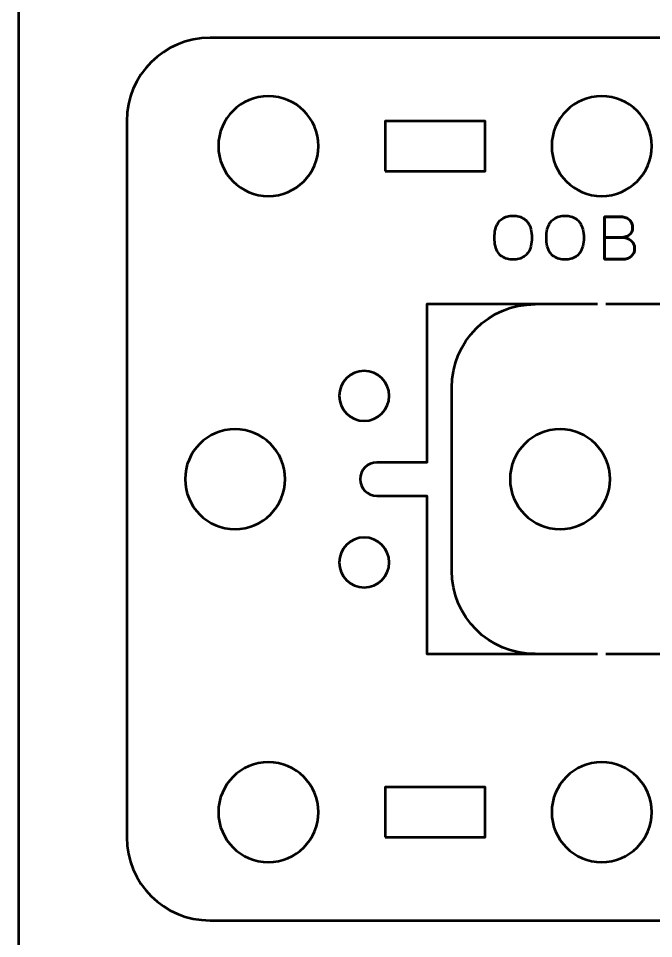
# Model space of a CAD drawing. Header units: centimetres. Extents: x -21 to 0, y -29.7 to 0.
# Drawn here: x -21 to -17.19, y -24.31 to -18.78 of the extents above; entities that cross this region are included whole.
import ezdxf

# ---------------------------------------------------------------- set-up
doc = ezdxf.new("R2010")
doc.units = ezdxf.units.CM
doc.header["$MEASUREMENT"] = 0
doc.layers.add('Layer 1', color=7, linetype='Continuous')

msp = doc.modelspace()

# ---------------------------------------------------------------- linework, layer by layer
at = {"layer": 'Layer 1', "color": 22, "lineweight": 53}
msp.add_open_spline([(-21.00003, -29.19995), (-21.00003, -29.19995), (-21.00003, -0.49992), (-21.00003, -0.49992), (-21.00003, -0.49992), (-21.00003, -0.22295), (-20.77694, 0.00004), (-20.49994, 0.00004), (-20.49994, 0.00004), (-20.49994, 0.00004), (-0.50008, 0.00004), (-0.50008, 0.00004), (-0.50008, 0.00004), (-0.22294, 0.00004), (0.00002, -0.22295), (0.00002, -0.49992), (0.00002, -0.49992), (0.00002, -0.49992), (0.00002, -29.19995), (0.00002, -29.19995), (0.00002, -29.19995), (0.00002, -29.47695), (-0.22294, -29.70004), (-0.50008, -29.70004), (-0.50008, -29.70004), (-0.50008, -29.70004), (-20.49994, -29.70004), (-20.49994, -29.70004), (-20.49994, -29.70004), (-20.77694, -29.70004), (-21.00003, -29.47695), (-21.00003, -29.19995)], degree=3, knots=[0, 0, 0, 0, 0.125, 0.125, 0.125, 0.125, 0.25, 0.25, 0.25, 0.25, 0.375, 0.375, 0.375, 0.375, 0.5, 0.5, 0.5, 0.5, 0.625, 0.625, 0.625, 0.625, 0.75, 0.75, 0.75, 0.75, 0.875, 0.875, 0.875, 0.875, 1, 1, 1, 1], dxfattribs=at)
at = {"layer": 'Layer 1', "color": 2, "lineweight": 53}
msp.add_open_spline([(-13.1501, -18.89998), (-12.8731, -18.89998), (-12.65, -19.12307), (-12.65, -19.40007), (-12.65, -19.40007), (-12.65, -19.40007), (-12.65, -23.69993), (-12.65, -23.69993), (-12.65, -23.69993), (-12.65, -23.97706), (-12.8731, -24.20002), (-13.1501, -24.20002), (-13.1501, -24.20002), (-15.91669, -24.20002), (-17.08331, -24.20002), (-19.8499, -24.20002), (-19.8499, -24.20002), (-20.1269, -24.20002), (-20.35, -23.97693), (-20.35, -23.69993), (-20.35, -23.69993), (-20.35, -23.69993), (-20.35, -19.40007), (-20.35, -19.40007), (-20.35, -19.40007), (-20.35, -19.12294), (-20.1269, -18.89998), (-19.8499, -18.89998), (-19.8499, -18.89998), (-17.08331, -18.89998), (-15.91669, -18.89998), (-13.1501, -18.89998)], degree=3, knots=[0, 0, 0, 0, 0.125, 0.125, 0.125, 0.125, 0.25, 0.25, 0.25, 0.25, 0.375, 0.375, 0.375, 0.375, 0.5, 0.5, 0.5, 0.5, 0.625, 0.625, 0.625, 0.625, 0.75, 0.75, 0.75, 0.75, 0.875, 0.875, 0.875, 0.875, 1, 1, 1, 1], dxfattribs=at)
at = {"layer": 'Layer 1', "lineweight": 53}
for points in [[(-19.49997, -19.25001), (-19.3342, -19.25001), (-19.19997, -19.38433), (-19.19997, -19.55), (-19.19997, -19.55), (-19.19997, -19.71563), (-19.3342, -19.85), (-19.49997, -19.85), (-19.49997, -19.85), (-19.66563, -19.85), (-19.79997, -19.71563), (-19.79997, -19.55), (-19.79997, -19.55), (-19.79997, -19.38433), (-19.66563, -19.25001), (-19.49997, -19.25001)], [(-17.49991, -19.25001), (-17.33428, -19.25001), (-17.1999, -19.38433), (-17.1999, -19.55), (-17.1999, -19.55), (-17.1999, -19.71563), (-17.33428, -19.85), (-17.49991, -19.85), (-17.49991, -19.85), (-17.66568, -19.85), (-17.79991, -19.71563), (-17.79991, -19.55), (-17.79991, -19.55), (-17.79991, -19.38433), (-17.66568, -19.25001), (-17.49991, -19.25001)], [(-18.79995, -19.70007), (-18.79995, -19.70007), (-18.79995, -19.40007), (-18.79995, -19.40007), (-18.79995, -19.40007), (-18.79995, -19.40007), (-18.19996, -19.40007), (-18.19996, -19.40007), (-18.19996, -19.40007), (-18.19996, -19.40007), (-18.19996, -19.70007), (-18.19996, -19.70007), (-18.19996, -19.70007), (-18.19996, -19.70007), (-18.79995, -19.70007), (-18.79995, -19.70007)], [(-19.69997, -21.25001), (-19.5342, -21.25001), (-19.39997, -21.38433), (-19.39997, -21.55), (-19.39997, -21.55), (-19.39997, -21.71563), (-19.5342, -21.85), (-19.69997, -21.85), (-19.69997, -21.85), (-19.86563, -21.85), (-19.99997, -21.71563), (-19.99997, -21.55), (-19.99997, -21.55), (-19.99997, -21.38433), (-19.86563, -21.25001), (-19.69997, -21.25001)], [(-19.49997, -23.24999), (-19.3342, -23.24999), (-19.19997, -23.38422), (-19.19997, -23.55), (-19.19997, -23.55), (-19.19997, -23.71566), (-19.3342, -23.85), (-19.49997, -23.85), (-19.49997, -23.85), (-19.66563, -23.85), (-19.79997, -23.71566), (-19.79997, -23.55), (-19.79997, -23.55), (-19.79997, -23.38422), (-19.66563, -23.24999), (-19.49997, -23.24999)], [(-17.49991, -23.24999), (-17.33428, -23.24999), (-17.1999, -23.38422), (-17.1999, -23.55), (-17.1999, -23.55), (-17.1999, -23.71566), (-17.33428, -23.85), (-17.49991, -23.85), (-17.49991, -23.85), (-17.66568, -23.85), (-17.79991, -23.71566), (-17.79991, -23.55), (-17.79991, -23.55), (-17.79991, -23.38422), (-17.66568, -23.24999), (-17.49991, -23.24999)], [(-18.79995, -23.69993), (-18.79995, -23.69993), (-18.79995, -23.39992), (-18.79995, -23.39992), (-18.79995, -23.39992), (-18.79995, -23.39992), (-18.19996, -23.39992), (-18.19996, -23.39992), (-18.19996, -23.39992), (-18.19996, -23.39992), (-18.19996, -23.69993), (-18.19996, -23.69993), (-18.19996, -23.69993), (-18.19996, -23.69993), (-18.79995, -23.69993), (-18.79995, -23.69993)]]:
    msp.add_open_spline(points, degree=3, knots=[0, 0, 0, 0, 0.25, 0.25, 0.25, 0.25, 0.5, 0.5, 0.5, 0.5, 0.75, 0.75, 0.75, 0.75, 1, 1, 1, 1], dxfattribs=at)
at = {"layer": 'Layer 1', "color": 30, "lineweight": 53}
for points, knots in [([(-18.03142, -20.2316), (-18.01901, -20.23166), (-18.00725, -20.23019), (-17.99602, -20.2273), (-17.99602, -20.2273), (-17.98485, -20.22436), (-17.97462, -20.21978), (-17.96527, -20.21343), (-17.96527, -20.21343), (-17.95592, -20.20714), (-17.94781, -20.19885), (-17.94093, -20.18862), (-17.94093, -20.18862), (-17.93405, -20.17839), (-17.92876, -20.16598), (-17.92499, -20.1514), (-17.92499, -20.1514), (-17.92117, -20.13682), (-17.91929, -20.11982), (-17.91923, -20.10036), (-17.91923, -20.10036), (-17.91929, -20.0809), (-17.92117, -20.06391), (-17.92499, -20.04927), (-17.92499, -20.04927), (-17.92876, -20.03463), (-17.93405, -20.02216), (-17.94093, -20.01187), (-17.94093, -20.01187), (-17.94781, -20.00158), (-17.95592, -19.99323), (-17.96527, -19.98683), (-17.96527, -19.98683), (-17.97462, -19.98042), (-17.98485, -19.97577), (-17.99602, -19.97277), (-17.99602, -19.97277), (-18.00725, -19.96983), (-18.01901, -19.96836), (-18.03142, -19.96842), (-18.03142, -19.96842), (-18.04382, -19.96836), (-18.05558, -19.96983), (-18.06681, -19.97277), (-18.06681, -19.97277), (-18.07798, -19.97577), (-18.08821, -19.98042), (-18.09756, -19.98683), (-18.09756, -19.98683), (-18.10691, -19.99323), (-18.11502, -20.00158), (-18.1219, -20.01187), (-18.1219, -20.01187), (-18.12878, -20.02216), (-18.13407, -20.03463), (-18.13784, -20.04927), (-18.13784, -20.04927), (-18.14166, -20.06391), (-18.14354, -20.0809), (-18.1436, -20.10036), (-18.1436, -20.10036), (-18.14354, -20.11982), (-18.14166, -20.13682), (-18.13784, -20.1514), (-18.13784, -20.1514), (-18.13407, -20.16598), (-18.12878, -20.17839), (-18.1219, -20.18862), (-18.1219, -20.18862), (-18.11502, -20.19885), (-18.10691, -20.20714), (-18.09756, -20.21343), (-18.09756, -20.21343), (-18.08821, -20.21978), (-18.07798, -20.22436), (-18.06681, -20.2273), (-18.06681, -20.2273), (-18.05558, -20.23019), (-18.04382, -20.23166), (-18.03142, -20.2316)], [0, 0, 0, 0, 0.05, 0.05, 0.05, 0.05, 0.1, 0.1, 0.1, 0.1, 0.15, 0.15, 0.15, 0.15, 0.2, 0.2, 0.2, 0.2, 0.25, 0.25, 0.25, 0.25, 0.3, 0.3, 0.3, 0.3, 0.35, 0.35, 0.35, 0.35, 0.4, 0.4, 0.4, 0.4, 0.45, 0.45, 0.45, 0.45, 0.5, 0.5, 0.5, 0.5, 0.55, 0.55, 0.55, 0.55, 0.6, 0.6, 0.6, 0.6, 0.65, 0.65, 0.65, 0.65, 0.7, 0.7, 0.7, 0.7, 0.75, 0.75, 0.75, 0.75, 0.8, 0.8, 0.8, 0.8, 0.85, 0.85, 0.85, 0.85, 0.9, 0.9, 0.9, 0.9, 0.95, 0.95, 0.95, 0.95, 1, 1, 1, 1]), ([(-18.03142, -20.2316), (-18.01901, -20.23166), (-18.00725, -20.23019), (-17.99602, -20.2273), (-17.99602, -20.2273), (-17.98485, -20.22436), (-17.97462, -20.21978), (-17.96527, -20.21343), (-17.96527, -20.21343), (-17.95592, -20.20714), (-17.94781, -20.19885), (-17.94093, -20.18862), (-17.94093, -20.18862), (-17.93405, -20.17839), (-17.92876, -20.16598), (-17.92499, -20.1514), (-17.92499, -20.1514), (-17.92117, -20.13682), (-17.91929, -20.11982), (-17.91923, -20.10036), (-17.91923, -20.10036), (-17.91929, -20.0809), (-17.92117, -20.06391), (-17.92499, -20.04927), (-17.92499, -20.04927), (-17.92876, -20.03463), (-17.93405, -20.02216), (-17.94093, -20.01187), (-17.94093, -20.01187), (-17.94781, -20.00158), (-17.95592, -19.99323), (-17.96527, -19.98683), (-17.96527, -19.98683), (-17.97462, -19.98042), (-17.98485, -19.97577), (-17.99602, -19.97277), (-17.99602, -19.97277), (-18.00725, -19.96983), (-18.01901, -19.96836), (-18.03142, -19.96842), (-18.03142, -19.96842), (-18.04382, -19.96836), (-18.05558, -19.96983), (-18.06681, -19.97277), (-18.06681, -19.97277), (-18.07798, -19.97577), (-18.08821, -19.98042), (-18.09756, -19.98683), (-18.09756, -19.98683), (-18.10691, -19.99323), (-18.11502, -20.00158), (-18.1219, -20.01187), (-18.1219, -20.01187), (-18.12878, -20.02216), (-18.13407, -20.03463), (-18.13784, -20.04927), (-18.13784, -20.04927), (-18.14166, -20.06391), (-18.14354, -20.0809), (-18.1436, -20.10036), (-18.1436, -20.10036), (-18.14354, -20.11982), (-18.14166, -20.13682), (-18.13784, -20.1514), (-18.13784, -20.1514), (-18.13407, -20.16598), (-18.12878, -20.17839), (-18.1219, -20.18862), (-18.1219, -20.18862), (-18.11502, -20.19885), (-18.10691, -20.20714), (-18.09756, -20.21343), (-18.09756, -20.21343), (-18.08821, -20.21978), (-18.07798, -20.22436), (-18.06681, -20.2273), (-18.06681, -20.2273), (-18.05558, -20.23019), (-18.04382, -20.23166), (-18.03142, -20.2316)], [0, 0, 0, 0, 0.05, 0.05, 0.05, 0.05, 0.1, 0.1, 0.1, 0.1, 0.15, 0.15, 0.15, 0.15, 0.2, 0.2, 0.2, 0.2, 0.25, 0.25, 0.25, 0.25, 0.3, 0.3, 0.3, 0.3, 0.35, 0.35, 0.35, 0.35, 0.4, 0.4, 0.4, 0.4, 0.45, 0.45, 0.45, 0.45, 0.5, 0.5, 0.5, 0.5, 0.55, 0.55, 0.55, 0.55, 0.6, 0.6, 0.6, 0.6, 0.65, 0.65, 0.65, 0.65, 0.7, 0.7, 0.7, 0.7, 0.75, 0.75, 0.75, 0.75, 0.8, 0.8, 0.8, 0.8, 0.85, 0.85, 0.85, 0.85, 0.9, 0.9, 0.9, 0.9, 0.95, 0.95, 0.95, 0.95, 1, 1, 1, 1]), ([(-17.71992, -20.2316), (-17.70751, -20.23166), (-17.69575, -20.23019), (-17.68452, -20.2273), (-17.68452, -20.2273), (-17.67335, -20.22436), (-17.66312, -20.21978), (-17.65377, -20.21343), (-17.65377, -20.21343), (-17.64442, -20.20714), (-17.63631, -20.19885), (-17.62943, -20.18862), (-17.62943, -20.18862), (-17.62255, -20.17839), (-17.61726, -20.16598), (-17.61349, -20.1514), (-17.61349, -20.1514), (-17.60967, -20.13682), (-17.60779, -20.11982), (-17.60773, -20.10036), (-17.60773, -20.10036), (-17.60779, -20.0809), (-17.60967, -20.06391), (-17.61349, -20.04927), (-17.61349, -20.04927), (-17.61726, -20.03463), (-17.62255, -20.02216), (-17.62943, -20.01187), (-17.62943, -20.01187), (-17.63631, -20.00158), (-17.64442, -19.99323), (-17.65377, -19.98683), (-17.65377, -19.98683), (-17.66312, -19.98042), (-17.67335, -19.97577), (-17.68452, -19.97277), (-17.68452, -19.97277), (-17.69575, -19.96983), (-17.70751, -19.96836), (-17.71992, -19.96842), (-17.71992, -19.96842), (-17.73232, -19.96836), (-17.74408, -19.96983), (-17.75531, -19.97277), (-17.75531, -19.97277), (-17.76648, -19.97577), (-17.77671, -19.98042), (-17.78606, -19.98683), (-17.78606, -19.98683), (-17.79541, -19.99323), (-17.80352, -20.00158), (-17.8104, -20.01187), (-17.8104, -20.01187), (-17.81728, -20.02216), (-17.82257, -20.03463), (-17.82634, -20.04927), (-17.82634, -20.04927), (-17.83016, -20.06391), (-17.83204, -20.0809), (-17.8321, -20.10036), (-17.8321, -20.10036), (-17.83204, -20.11982), (-17.83016, -20.13682), (-17.82634, -20.1514), (-17.82634, -20.1514), (-17.82257, -20.16598), (-17.81728, -20.17839), (-17.8104, -20.18862), (-17.8104, -20.18862), (-17.80352, -20.19885), (-17.79541, -20.20714), (-17.78606, -20.21343), (-17.78606, -20.21343), (-17.77671, -20.21978), (-17.76648, -20.22436), (-17.75531, -20.2273), (-17.75531, -20.2273), (-17.74408, -20.23019), (-17.73232, -20.23166), (-17.71992, -20.2316)], [0, 0, 0, 0, 0.05, 0.05, 0.05, 0.05, 0.1, 0.1, 0.1, 0.1, 0.15, 0.15, 0.15, 0.15, 0.2, 0.2, 0.2, 0.2, 0.25, 0.25, 0.25, 0.25, 0.3, 0.3, 0.3, 0.3, 0.35, 0.35, 0.35, 0.35, 0.4, 0.4, 0.4, 0.4, 0.45, 0.45, 0.45, 0.45, 0.5, 0.5, 0.5, 0.5, 0.55, 0.55, 0.55, 0.55, 0.6, 0.6, 0.6, 0.6, 0.65, 0.65, 0.65, 0.65, 0.7, 0.7, 0.7, 0.7, 0.75, 0.75, 0.75, 0.75, 0.8, 0.8, 0.8, 0.8, 0.85, 0.85, 0.85, 0.85, 0.9, 0.9, 0.9, 0.9, 0.95, 0.95, 0.95, 0.95, 1, 1, 1, 1]), ([(-17.71992, -20.2316), (-17.70751, -20.23166), (-17.69575, -20.23019), (-17.68452, -20.2273), (-17.68452, -20.2273), (-17.67335, -20.22436), (-17.66312, -20.21978), (-17.65377, -20.21343), (-17.65377, -20.21343), (-17.64442, -20.20714), (-17.63631, -20.19885), (-17.62943, -20.18862), (-17.62943, -20.18862), (-17.62255, -20.17839), (-17.61726, -20.16598), (-17.61349, -20.1514), (-17.61349, -20.1514), (-17.60967, -20.13682), (-17.60779, -20.11982), (-17.60773, -20.10036), (-17.60773, -20.10036), (-17.60779, -20.0809), (-17.60967, -20.06391), (-17.61349, -20.04927), (-17.61349, -20.04927), (-17.61726, -20.03463), (-17.62255, -20.02216), (-17.62943, -20.01187), (-17.62943, -20.01187), (-17.63631, -20.00158), (-17.64442, -19.99323), (-17.65377, -19.98683), (-17.65377, -19.98683), (-17.66312, -19.98042), (-17.67335, -19.97577), (-17.68452, -19.97277), (-17.68452, -19.97277), (-17.69575, -19.96983), (-17.70751, -19.96836), (-17.71992, -19.96842), (-17.71992, -19.96842), (-17.73232, -19.96836), (-17.74408, -19.96983), (-17.75531, -19.97277), (-17.75531, -19.97277), (-17.76648, -19.97577), (-17.77671, -19.98042), (-17.78606, -19.98683), (-17.78606, -19.98683), (-17.79541, -19.99323), (-17.80352, -20.00158), (-17.8104, -20.01187), (-17.8104, -20.01187), (-17.81728, -20.02216), (-17.82257, -20.03463), (-17.82634, -20.04927), (-17.82634, -20.04927), (-17.83016, -20.06391), (-17.83204, -20.0809), (-17.8321, -20.10036), (-17.8321, -20.10036), (-17.83204, -20.11982), (-17.83016, -20.13682), (-17.82634, -20.1514), (-17.82634, -20.1514), (-17.82257, -20.16598), (-17.81728, -20.17839), (-17.8104, -20.18862), (-17.8104, -20.18862), (-17.80352, -20.19885), (-17.79541, -20.20714), (-17.78606, -20.21343), (-17.78606, -20.21343), (-17.77671, -20.21978), (-17.76648, -20.22436), (-17.75531, -20.2273), (-17.75531, -20.2273), (-17.74408, -20.23019), (-17.73232, -20.23166), (-17.71992, -20.2316)], [0, 0, 0, 0, 0.05, 0.05, 0.05, 0.05, 0.1, 0.1, 0.1, 0.1, 0.15, 0.15, 0.15, 0.15, 0.2, 0.2, 0.2, 0.2, 0.25, 0.25, 0.25, 0.25, 0.3, 0.3, 0.3, 0.3, 0.35, 0.35, 0.35, 0.35, 0.4, 0.4, 0.4, 0.4, 0.45, 0.45, 0.45, 0.45, 0.5, 0.5, 0.5, 0.5, 0.55, 0.55, 0.55, 0.55, 0.6, 0.6, 0.6, 0.6, 0.65, 0.65, 0.65, 0.65, 0.7, 0.7, 0.7, 0.7, 0.75, 0.75, 0.75, 0.75, 0.8, 0.8, 0.8, 0.8, 0.85, 0.85, 0.85, 0.85, 0.9, 0.9, 0.9, 0.9, 0.95, 0.95, 0.95, 0.95, 1, 1, 1, 1]), ([(-17.4825, -20.0986), (-17.4825, -20.0986), (-17.38478, -20.0986), (-17.38478, -20.0986), (-17.38478, -20.0986), (-17.37208, -20.09854), (-17.36126, -20.09678), (-17.35215, -20.09331), (-17.35215, -20.09331), (-17.34309, -20.0899), (-17.33574, -20.08525), (-17.33004, -20.07943), (-17.33004, -20.07943), (-17.32434, -20.07361), (-17.32022, -20.06702), (-17.31763, -20.05973), (-17.31763, -20.05973), (-17.31511, -20.0525), (-17.31393, -20.04498), (-17.31422, -20.03721), (-17.31422, -20.03721), (-17.31458, -20.02945), (-17.31622, -20.02193), (-17.31916, -20.01458), (-17.31916, -20.01458), (-17.32204, -20.00723), (-17.32639, -20.00058), (-17.3321, -19.99465), (-17.3321, -19.99465), (-17.3378, -19.98871), (-17.34492, -19.984), (-17.35356, -19.98053), (-17.35356, -19.98053), (-17.3622, -19.97701), (-17.37237, -19.97518), (-17.38407, -19.97513), (-17.38407, -19.97513), (-17.38407, -19.97513), (-17.4825, -19.97513), (-17.4825, -19.97513), (-17.4825, -19.97513), (-17.4825, -19.97513), (-17.4825, -20.22948), (-17.4825, -20.22948), (-17.4825, -20.22948), (-17.4825, -20.22948), (-17.3742, -20.22948), (-17.3742, -20.22948), (-17.3742, -20.22948), (-17.36408, -20.22948), (-17.35468, -20.22801), (-17.34597, -20.22513), (-17.34597, -20.22513), (-17.33727, -20.22219), (-17.32969, -20.21801), (-17.3231, -20.21243), (-17.3231, -20.21243), (-17.31658, -20.2069), (-17.31146, -20.2002), (-17.30781, -20.19226), (-17.30781, -20.19226), (-17.30417, -20.18432), (-17.30229, -20.17533), (-17.30223, -20.16527), (-17.30223, -20.16527), (-17.30246, -20.15516), (-17.30458, -20.14605), (-17.30864, -20.13787), (-17.30864, -20.13787), (-17.31269, -20.1297), (-17.31834, -20.12271), (-17.32563, -20.11683), (-17.32563, -20.11683), (-17.33292, -20.111), (-17.34162, -20.10648), (-17.35162, -20.10336), (-17.35162, -20.10336), (-17.36161, -20.10024), (-17.37267, -20.09866), (-17.38478, -20.0986), (-17.38478, -20.0986), (-17.37267, -20.09866), (-17.36161, -20.10024), (-17.35162, -20.10336), (-17.35162, -20.10336), (-17.34162, -20.10648), (-17.33292, -20.111), (-17.32563, -20.11683), (-17.32563, -20.11683), (-17.31834, -20.12271), (-17.31269, -20.1297), (-17.30864, -20.13787), (-17.30864, -20.13787), (-17.30458, -20.14605), (-17.30246, -20.15516), (-17.30223, -20.16527), (-17.30223, -20.16527), (-17.30229, -20.17533), (-17.30417, -20.18432), (-17.30781, -20.19226), (-17.30781, -20.19226), (-17.31146, -20.2002), (-17.31658, -20.2069), (-17.3231, -20.21243), (-17.3231, -20.21243), (-17.32969, -20.21801), (-17.33727, -20.22219), (-17.34597, -20.22513), (-17.34597, -20.22513), (-17.35468, -20.22801), (-17.36408, -20.22948), (-17.3742, -20.22948), (-17.3742, -20.22948), (-17.3742, -20.22948), (-17.4825, -20.22948), (-17.4825, -20.22948), (-17.4825, -20.22948), (-17.4825, -20.22948), (-17.4825, -19.97513), (-17.4825, -19.97513), (-17.4825, -19.97513), (-17.4825, -19.97513), (-17.38407, -19.97513), (-17.38407, -19.97513), (-17.38407, -19.97513), (-17.37237, -19.97518), (-17.3622, -19.97701), (-17.35356, -19.98053), (-17.35356, -19.98053), (-17.34492, -19.984), (-17.3378, -19.98871), (-17.3321, -19.99465), (-17.3321, -19.99465), (-17.32639, -20.00058), (-17.32204, -20.00723), (-17.31916, -20.01458), (-17.31916, -20.01458), (-17.31622, -20.02193), (-17.31458, -20.02945), (-17.31422, -20.03721), (-17.31422, -20.03721), (-17.31393, -20.04498), (-17.31511, -20.0525), (-17.31763, -20.05973), (-17.31763, -20.05973), (-17.32022, -20.06702), (-17.32434, -20.07361), (-17.33004, -20.07943), (-17.33004, -20.07943), (-17.33574, -20.08525), (-17.34309, -20.0899), (-17.35215, -20.09331), (-17.35215, -20.09331), (-17.36126, -20.09678), (-17.37208, -20.09854), (-17.38478, -20.0986), (-17.38478, -20.0986), (-17.38478, -20.0986), (-17.4825, -20.0986), (-17.4825, -20.0986)], [0, 0, 0, 0, 0.025, 0.025, 0.025, 0.025, 0.05, 0.05, 0.05, 0.05, 0.075, 0.075, 0.075, 0.075, 0.1, 0.1, 0.1, 0.1, 0.125, 0.125, 0.125, 0.125, 0.15, 0.15, 0.15, 0.15, 0.175, 0.175, 0.175, 0.175, 0.2, 0.2, 0.2, 0.2, 0.225, 0.225, 0.225, 0.225, 0.25, 0.25, 0.25, 0.25, 0.275, 0.275, 0.275, 0.275, 0.3, 0.3, 0.3, 0.3, 0.325, 0.325, 0.325, 0.325, 0.35, 0.35, 0.35, 0.35, 0.375, 0.375, 0.375, 0.375, 0.4, 0.4, 0.4, 0.4, 0.425, 0.425, 0.425, 0.425, 0.45, 0.45, 0.45, 0.45, 0.475, 0.475, 0.475, 0.475, 0.5, 0.5, 0.5, 0.5, 0.525, 0.525, 0.525, 0.525, 0.55, 0.55, 0.55, 0.55, 0.575, 0.575, 0.575, 0.575, 0.6, 0.6, 0.6, 0.6, 0.625, 0.625, 0.625, 0.625, 0.65, 0.65, 0.65, 0.65, 0.675, 0.675, 0.675, 0.675, 0.7, 0.7, 0.7, 0.7, 0.725, 0.725, 0.725, 0.725, 0.75, 0.75, 0.75, 0.75, 0.775, 0.775, 0.775, 0.775, 0.8, 0.8, 0.8, 0.8, 0.825, 0.825, 0.825, 0.825, 0.85, 0.85, 0.85, 0.85, 0.875, 0.875, 0.875, 0.875, 0.9, 0.9, 0.9, 0.9, 0.925, 0.925, 0.925, 0.925, 0.95, 0.95, 0.95, 0.95, 0.975, 0.975, 0.975, 0.975, 1, 1, 1, 1])]:
    msp.add_open_spline(points, degree=3, knots=knots, dxfattribs=at)
at = {"layer": 'Layer 1', "color": 250, "lineweight": 53}
for points, knots in [([(-17.525, -20.50002), (-17.525, -20.50002), (-18.55, -20.5), (-18.55, -20.5), (-18.55, -20.5), (-18.55, -20.5), (-18.55, -21.45002), (-18.55, -21.45002), (-18.55, -21.45002), (-18.55, -21.45002), (-18.85005, -21.45002), (-18.85005, -21.45002), (-18.85005, -21.45002), (-18.90526, -21.45002), (-18.95005, -21.49481), (-18.95005, -21.55002), (-18.95005, -21.55002), (-18.95005, -21.60523), (-18.90526, -21.65002), (-18.85005, -21.65002), (-18.85005, -21.65002), (-18.85005, -21.65002), (-18.55, -21.65002), (-18.55, -21.65002), (-18.55, -21.65002), (-18.55, -21.65002), (-18.55, -22.59999), (-18.55, -22.59999), (-18.55, -22.59999), (-18.55, -22.59999), (-17.525, -22.6), (-17.525, -22.6)], [0, 0, 0, 0, 0.125, 0.125, 0.125, 0.125, 0.25, 0.25, 0.25, 0.25, 0.375, 0.375, 0.375, 0.375, 0.5, 0.5, 0.5, 0.5, 0.625, 0.625, 0.625, 0.625, 0.75, 0.75, 0.75, 0.75, 0.875, 0.875, 0.875, 0.875, 1, 1, 1, 1]), ([(-17.8999, -22.60002), (-18.1769, -22.60002), (-18.4, -22.37693), (-18.4, -22.09993), (-18.4, -22.09993), (-18.4, -22.09993), (-18.4, -21.00007), (-18.4, -21.00007), (-18.4, -21.00007), (-18.4, -20.72294), (-18.1769, -20.49998), (-17.8999, -20.49998)], [0, 0, 0, 0, 0.3333333, 0.3333333, 0.3333333, 0.3333333, 0.6666667, 0.6666667, 0.6666667, 0.6666667, 1, 1, 1, 1]), ([(-18.92505, -20.90002), (-18.84243, -20.90002), (-18.77505, -20.96741), (-18.77505, -21.05003), (-18.77505, -21.05003), (-18.77505, -21.13263), (-18.84243, -21.20002), (-18.92505, -21.20002), (-18.92505, -21.20002), (-19.00767, -21.20002), (-19.07505, -21.13263), (-19.07505, -21.05003), (-19.07505, -21.05003), (-19.07505, -20.96741), (-19.00767, -20.90002), (-18.92505, -20.90002)], [0, 0, 0, 0, 0.25, 0.25, 0.25, 0.25, 0.5, 0.5, 0.5, 0.5, 0.75, 0.75, 0.75, 0.75, 1, 1, 1, 1]), ([(-17.74997, -21.25001), (-17.5842, -21.25001), (-17.44997, -21.38433), (-17.44997, -21.55), (-17.44997, -21.55), (-17.44997, -21.71563), (-17.5842, -21.85), (-17.74997, -21.85), (-17.74997, -21.85), (-17.91563, -21.85), (-18.04997, -21.71563), (-18.04997, -21.55), (-18.04997, -21.55), (-18.04997, -21.38433), (-17.91563, -21.25001), (-17.74997, -21.25001)], [0, 0, 0, 0, 0.25, 0.25, 0.25, 0.25, 0.5, 0.5, 0.5, 0.5, 0.75, 0.75, 0.75, 0.75, 1, 1, 1, 1]), ([(-18.92505, -21.90002), (-18.84243, -21.90002), (-18.77505, -21.96741), (-18.77505, -22.05002), (-18.77505, -22.05002), (-18.77505, -22.13263), (-18.84243, -22.20002), (-18.92505, -22.20002), (-18.92505, -22.20002), (-19.00767, -22.20002), (-19.07505, -22.13263), (-19.07505, -22.05002), (-19.07505, -22.05002), (-19.07505, -21.96741), (-19.00767, -21.90002), (-18.92505, -21.90002)], [0, 0, 0, 0, 0.25, 0.25, 0.25, 0.25, 0.5, 0.5, 0.5, 0.5, 0.75, 0.75, 0.75, 0.75, 1, 1, 1, 1])]:
    msp.add_open_spline(points, degree=3, knots=knots, dxfattribs=at)
for points in [[(-15.525, -20.50002), (-15.525, -20.50002), (-17.475, -20.50002), (-17.475, -20.50002)], [(-17.475, -22.6), (-17.475, -22.6), (-15.525, -22.6), (-15.525, -22.6)]]:
    msp.add_open_spline(points, degree=3, dxfattribs=at)

doc.saveas('drawing.dxf')
